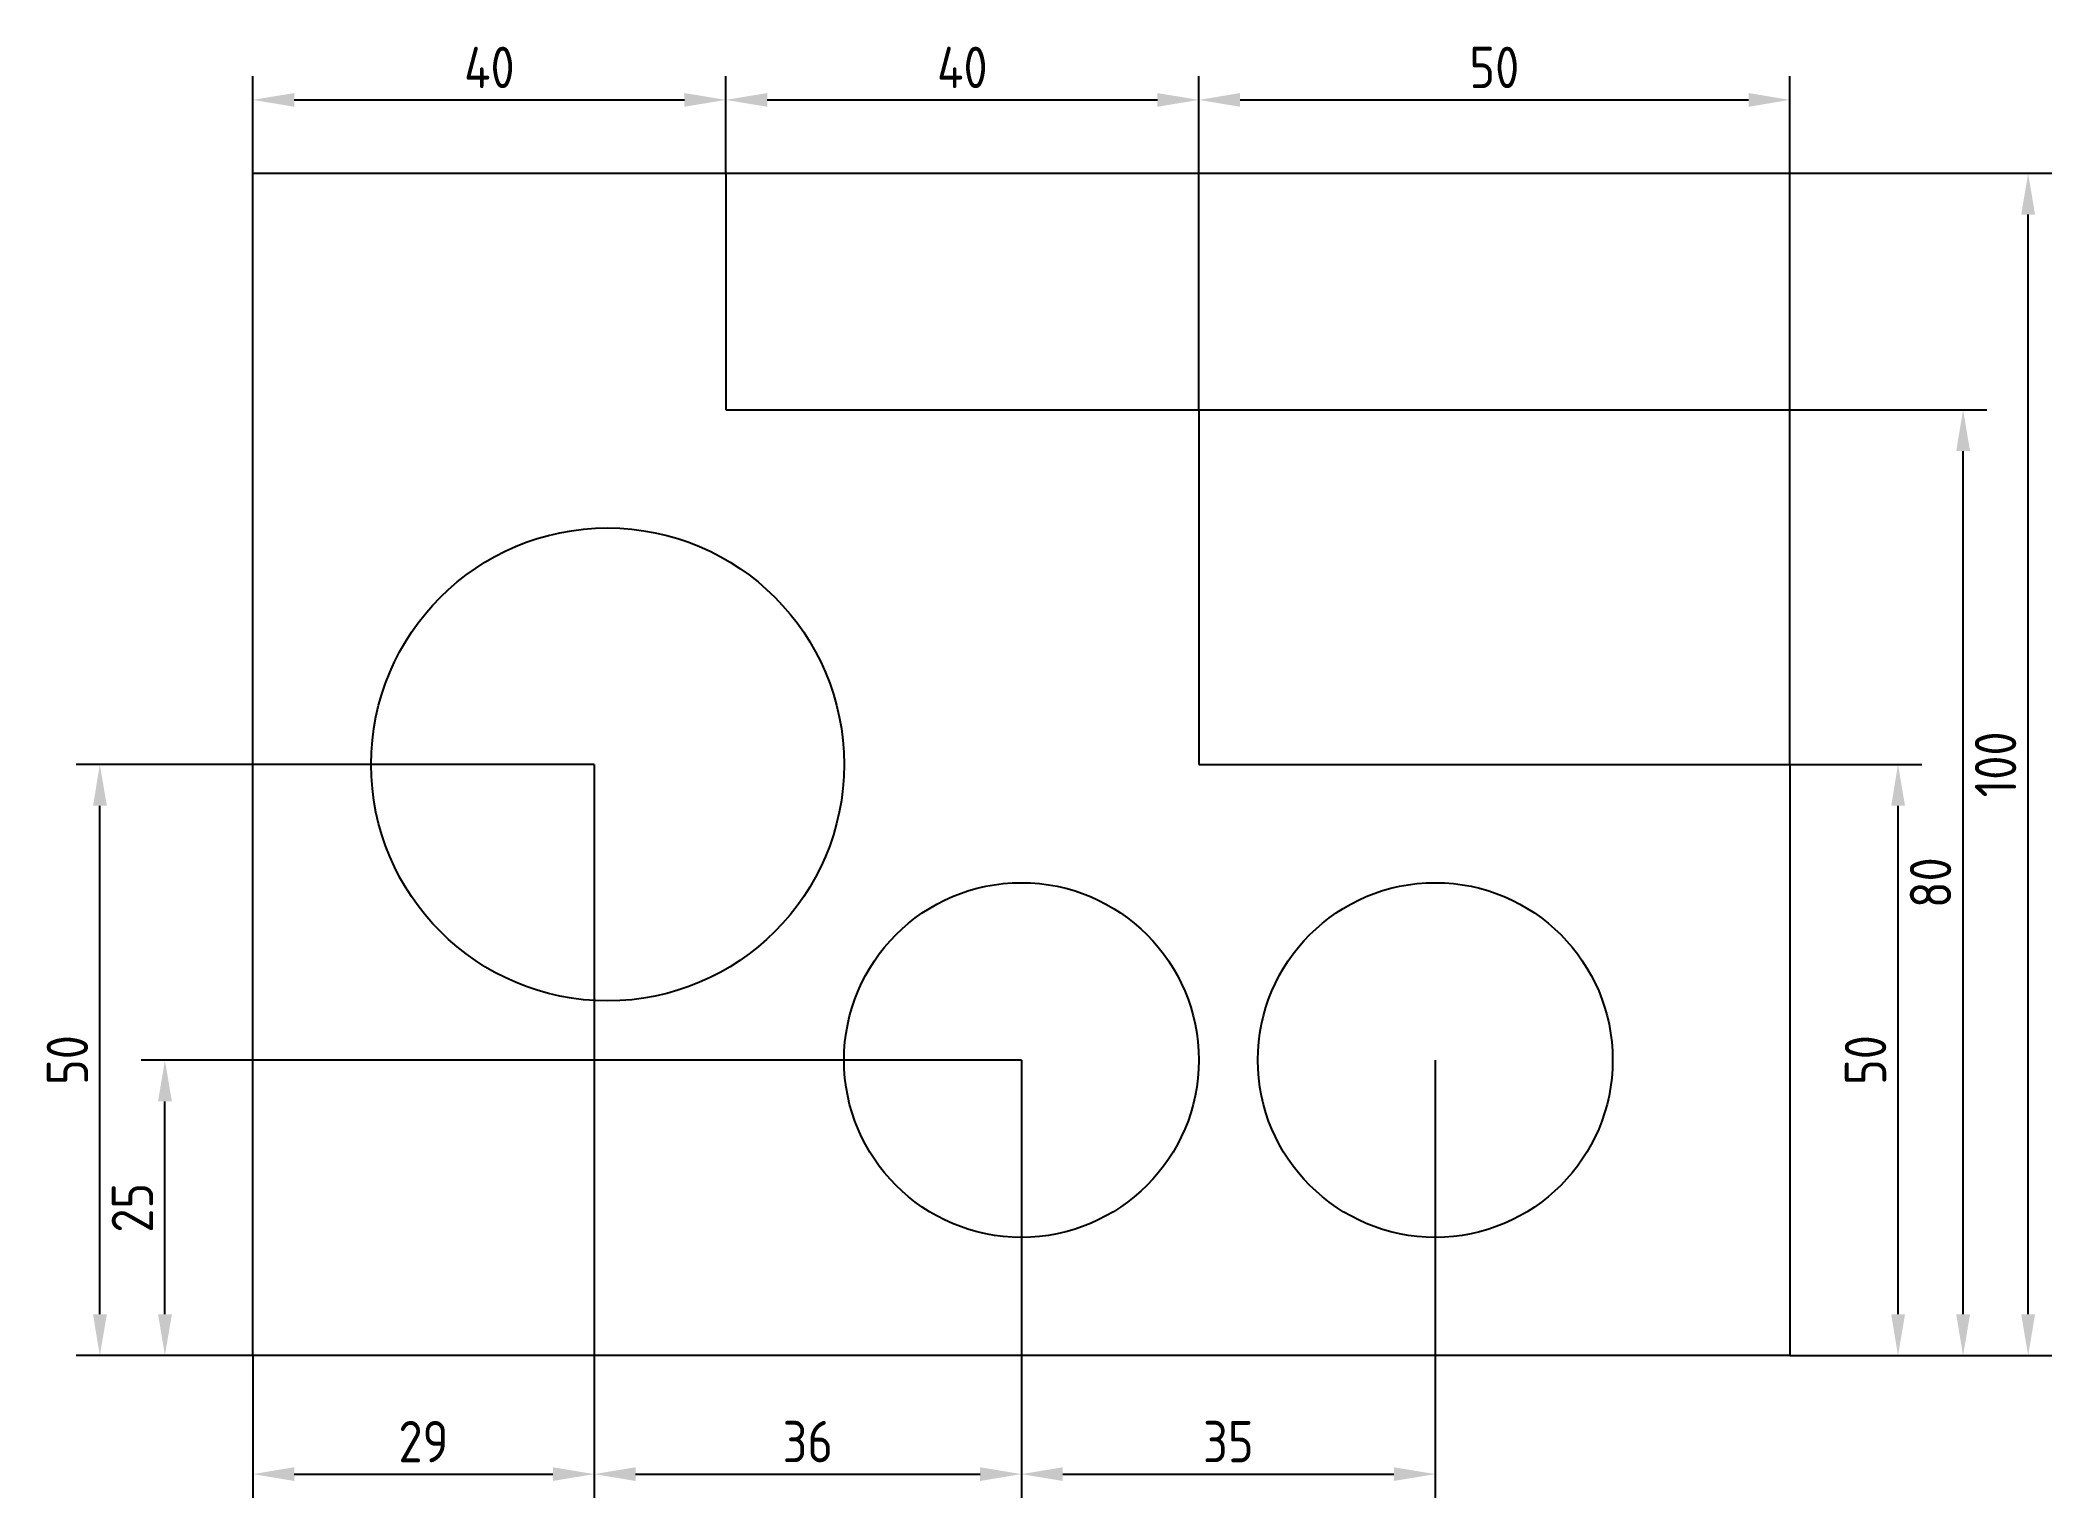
# Model space of a CAD drawing. Header units: millimetres. Extents: x 53 to 223, y 145 to 268.
import ezdxf

# ---------------------------------------------------------------- set-up
doc = ezdxf.new("R2010")
doc.units = ezdxf.units.MM
doc.header["$LTSCALE"] = 0.6
doc.layers.add('粗实线', color=7, linetype='Continuous')
doc.layers.add('细实线', color=5, linetype='Continuous')
doc.styles.add('工程字35', font='gbenor.shx', dxfattribs={"height": 3.5, "bigfont": 'gbcbig.shx'})
doc.dimstyles.new('尺寸35', dxfattribs={"dimtxt": 3.5, "dimasz": 3.5, "dimexe": 2, "dimexo": 0, "dimgap": 1, "dimtad": 1, "dimdec": 0, "dimdsep": 46, "dimtxsty": '工程字35', "dimcen": 3.5, "dimaunit": 1, "dimadec": 0, "dimazin": 0, "dimtfac": 1, "dimtdec": 0, "dimtmove": 0, "dimatfit": 3, "dimfxl": 1, "dimarcsym": 0})

# ---------------------------------------------------------------- blocks, each defined once
blk = doc.blocks.new('*D0')
at = {"layer": 'Defpoints', "color": 0}
for p in [(99.65, 207.22), (70.78, 157.22), (99.65, 147.2)]:
    blk.add_point(p, dxfattribs=at)
at = {"layer": '细实线', "color": 0, "lineweight": -2}
for p, q in [((99.65, 207.22), (99.65, 145.2)), ((70.78, 157.22), (70.78, 145.2)), ((74.28, 147.2), (96.15, 147.2))]:
    blk.add_line(p, q, dxfattribs=at)
at = {"layer": '细实线', "color": 0}
for points in [[(74.28, 147.78), (74.28, 146.62), (70.78, 147.2)], [(96.15, 147.78), (96.15, 146.62), (99.65, 147.2)]]:
    blk.add_solid(points, dxfattribs=at)
at = {"layer": '细实线', "color": 0, "insert": (85.21, 149.95), "char_height": 3.5, "attachment_point": 5, "style": '工程字35'}
blk.add_mtext('29', dxfattribs=at)
blk = doc.blocks.new('*D1')
at = {"layer": 'Defpoints', "color": 0}
for p in [(99.65, 207.22), (135.78, 182.22), (135.78, 147.2)]:
    blk.add_point(p, dxfattribs=at)
at = {"layer": '细实线', "color": 0, "lineweight": -2}
for p, q in [((99.65, 207.22), (99.65, 145.2)), ((135.78, 182.22), (135.78, 145.2)), ((103.15, 147.2), (132.28, 147.2))]:
    blk.add_line(p, q, dxfattribs=at)
at = {"layer": '细实线', "color": 0}
for points in [[(103.15, 147.78), (103.15, 146.62), (99.65, 147.2)], [(132.28, 147.78), (132.28, 146.62), (135.78, 147.2)]]:
    blk.add_solid(points, dxfattribs=at)
at = {"layer": '细实线', "color": 0, "insert": (117.71, 149.95), "char_height": 3.5, "attachment_point": 5, "style": '工程字35'}
blk.add_mtext('36', dxfattribs=at)
blk = doc.blocks.new('*D2')
at = {"layer": 'Defpoints', "color": 0}
for p in [(135.78, 182.22), (170.78, 182.22), (170.78, 147.2)]:
    blk.add_point(p, dxfattribs=at)
at = {"layer": '细实线', "color": 0, "lineweight": -2}
for p, q in [((135.78, 182.22), (135.78, 145.2)), ((170.78, 182.22), (170.78, 145.2)), ((139.28, 147.2), (167.28, 147.2))]:
    blk.add_line(p, q, dxfattribs=at)
at = {"layer": '细实线', "color": 0}
for points in [[(139.28, 147.78), (139.28, 146.62), (135.78, 147.2)], [(167.28, 147.78), (167.28, 146.62), (170.78, 147.2)]]:
    blk.add_solid(points, dxfattribs=at)
at = {"layer": '细实线', "color": 0, "insert": (153.28, 149.95), "char_height": 3.5, "attachment_point": 5, "style": '工程字35'}
blk.add_mtext('35', dxfattribs=at)
blk = doc.blocks.new('*D3')
at = {"layer": 'Defpoints', "color": 0}
for p in [(63.34, 182.22), (135.78, 182.22), (70.78, 157.22)]:
    blk.add_point(p, dxfattribs=at)
at = {"layer": '细实线', "color": 0, "lineweight": -2}
for p, q in [((135.78, 182.22), (61.34, 182.22)), ((63.34, 160.72), (63.34, 178.72)), ((70.78, 157.22), (61.34, 157.22))]:
    blk.add_line(p, q, dxfattribs=at)
at = {"layer": '细实线', "color": 0}
for points in [[(62.76, 178.72), (63.93, 178.72), (63.34, 182.22)], [(62.76, 160.72), (63.93, 160.72), (63.34, 157.22)]]:
    blk.add_solid(points, dxfattribs=at)
at = {"layer": '细实线', "color": 0, "insert": (60.59, 169.72), "char_height": 3.5, "attachment_point": 5, "rotation": 90, "style": '工程字35'}
blk.add_mtext('25', dxfattribs=at)
blk = doc.blocks.new('*D4')
at = {"layer": 'Defpoints', "color": 0}
for p in [(57.84, 207.22), (99.65, 207.22), (70.78, 157.22)]:
    blk.add_point(p, dxfattribs=at)
at = {"layer": '细实线', "color": 0, "lineweight": -2}
for p, q in [((99.65, 207.22), (55.84, 207.22)), ((57.84, 160.72), (57.84, 203.72)), ((70.78, 157.22), (55.84, 157.22))]:
    blk.add_line(p, q, dxfattribs=at)
at = {"layer": '细实线', "color": 0}
for points in [[(57.26, 203.72), (58.43, 203.72), (57.84, 207.22)], [(57.26, 160.72), (58.43, 160.72), (57.84, 157.22)]]:
    blk.add_solid(points, dxfattribs=at)
at = {"layer": '细实线', "color": 0, "insert": (55.09, 182.22), "char_height": 3.5, "attachment_point": 5, "rotation": 90, "style": '工程字35'}
blk.add_mtext('50', dxfattribs=at)
blk = doc.blocks.new('*D5')
at = {"layer": 'Defpoints', "color": 0}
for p in [(110.78, 263.42), (70.78, 257.22), (110.78, 257.22)]:
    blk.add_point(p, dxfattribs=at)
at = {"layer": '细实线', "color": 0, "lineweight": -2}
for p, q in [((70.78, 257.22), (70.78, 265.42)), ((110.78, 257.22), (110.78, 265.42)), ((74.28, 263.42), (107.28, 263.42))]:
    blk.add_line(p, q, dxfattribs=at)
at = {"layer": '细实线', "color": 0}
for points in [[(74.28, 264), (74.28, 262.84), (70.78, 263.42)], [(107.28, 264), (107.28, 262.84), (110.78, 263.42)]]:
    blk.add_solid(points, dxfattribs=at)
at = {"layer": '细实线', "color": 0, "insert": (90.78, 266.17), "char_height": 3.5, "attachment_point": 5, "style": '工程字35'}
blk.add_mtext('40', dxfattribs=at)
blk = doc.blocks.new('*D6')
at = {"layer": 'Defpoints', "color": 0}
for p in [(150.78, 263.42), (110.78, 257.22), (150.78, 237.22)]:
    blk.add_point(p, dxfattribs=at)
at = {"layer": '细实线', "color": 0, "lineweight": -2}
for p, q in [((110.78, 257.22), (110.78, 265.42)), ((150.78, 237.22), (150.78, 265.42)), ((114.28, 263.42), (147.28, 263.42))]:
    blk.add_line(p, q, dxfattribs=at)
at = {"layer": '细实线', "color": 0}
for points in [[(114.28, 264), (114.28, 262.84), (110.78, 263.42)], [(147.28, 264), (147.28, 262.84), (150.78, 263.42)]]:
    blk.add_solid(points, dxfattribs=at)
at = {"layer": '细实线', "color": 0, "insert": (130.78, 266.17), "char_height": 3.5, "attachment_point": 5, "style": '工程字35'}
blk.add_mtext('40', dxfattribs=at)
blk = doc.blocks.new('*D7')
at = {"layer": 'Defpoints', "color": 0}
for p in [(200.78, 263.42), (150.78, 237.22), (200.78, 207.22)]:
    blk.add_point(p, dxfattribs=at)
at = {"layer": '细实线', "color": 0, "lineweight": -2}
for p, q in [((150.78, 237.22), (150.78, 265.42)), ((200.78, 207.22), (200.78, 265.42)), ((154.28, 263.42), (197.28, 263.42))]:
    blk.add_line(p, q, dxfattribs=at)
at = {"layer": '细实线', "color": 0}
for points in [[(154.28, 264), (154.28, 262.84), (150.78, 263.42)], [(197.28, 264), (197.28, 262.84), (200.78, 263.42)]]:
    blk.add_solid(points, dxfattribs=at)
at = {"layer": '细实线', "color": 0, "insert": (175.78, 266.17), "char_height": 3.5, "attachment_point": 5, "style": '工程字35'}
blk.add_mtext('50', dxfattribs=at)
blk = doc.blocks.new('*D8')
at = {"layer": 'Defpoints', "color": 0}
for p in [(200.78, 207.22), (209.92, 207.22), (200.78, 157.22)]:
    blk.add_point(p, dxfattribs=at)
at = {"layer": '细实线', "color": 0, "lineweight": -2}
for p, q in [((200.78, 207.22), (211.92, 207.22)), ((209.92, 160.72), (209.92, 203.72)), ((200.78, 157.22), (211.92, 157.22))]:
    blk.add_line(p, q, dxfattribs=at)
at = {"layer": '细实线', "color": 0}
for points in [[(209.34, 203.72), (210.51, 203.72), (209.92, 207.22)], [(209.34, 160.72), (210.51, 160.72), (209.92, 157.22)]]:
    blk.add_solid(points, dxfattribs=at)
at = {"layer": '细实线', "color": 0, "insert": (207.17, 182.22), "char_height": 3.5, "attachment_point": 5, "rotation": 90, "style": '工程字35'}
blk.add_mtext('50', dxfattribs=at)
blk = doc.blocks.new('*D9')
at = {"layer": 'Defpoints', "color": 0}
for p in [(150.78, 237.22), (215.42, 237.22), (200.78, 157.22)]:
    blk.add_point(p, dxfattribs=at)
at = {"layer": '细实线', "color": 0, "lineweight": -2}
for p, q in [((150.78, 237.22), (217.42, 237.22)), ((215.42, 160.72), (215.42, 233.72)), ((200.78, 157.22), (217.42, 157.22))]:
    blk.add_line(p, q, dxfattribs=at)
at = {"layer": '细实线', "color": 0}
for points in [[(214.84, 233.72), (216.01, 233.72), (215.42, 237.22)], [(214.84, 160.72), (216.01, 160.72), (215.42, 157.22)]]:
    blk.add_solid(points, dxfattribs=at)
at = {"layer": '细实线', "color": 0, "insert": (212.67, 197.22), "char_height": 3.5, "attachment_point": 5, "rotation": 90, "style": '工程字35'}
blk.add_mtext('80', dxfattribs=at)
blk = doc.blocks.new('*D10')
at = {"layer": 'Defpoints', "color": 0}
for p in [(110.78, 257.22), (220.92, 257.22), (200.78, 157.22)]:
    blk.add_point(p, dxfattribs=at)
at = {"layer": '细实线', "color": 0, "lineweight": -2}
for p, q in [((110.78, 257.22), (222.92, 257.22)), ((220.92, 160.72), (220.92, 253.72)), ((200.78, 157.22), (222.92, 157.22))]:
    blk.add_line(p, q, dxfattribs=at)
at = {"layer": '细实线', "color": 0}
for points in [[(220.34, 253.72), (221.51, 253.72), (220.92, 257.22)], [(220.34, 160.72), (221.51, 160.72), (220.92, 157.22)]]:
    blk.add_solid(points, dxfattribs=at)
at = {"layer": '细实线', "color": 0, "insert": (218.17, 207.22), "char_height": 3.5, "attachment_point": 5, "rotation": 90, "style": '工程字35'}
blk.add_mtext('100', dxfattribs=at)

msp = doc.modelspace()

# ---------------------------------------------------------------- linework, layer by layer
at = {"layer": '粗实线'}
for p, q in [((70.78, 157.22), (70.78, 257.22)), ((70.78, 257.22), (110.78, 257.22)), ((110.78, 257.22), (110.78, 237.22)), ((110.78, 237.22), (150.78, 237.22)), ((150.78, 237.22), (150.78, 207.22)), ((150.78, 207.22), (200.78, 207.22)), ((200.78, 207.22), (200.78, 157.22)), ((200.78, 157.22), (70.78, 157.22))]:
    msp.add_line(p, q, dxfattribs=at)
for centre, radius in [((100.78, 207.22), 20), ((135.78, 182.22), 15), ((170.78, 182.22), 15)]:
    msp.add_circle(centre, radius, dxfattribs=at)

# ---------------------------------------------------------------- dimensions: what is measured, and where the dimension line sits
at = {"layer": '细实线'}
for base, p1, p2, picture, middle in [((110.78, 263.42), (70.78, 257.22), (110.78, 257.22), '*D5', (90.78, 266.17)), ((99.65, 147.2), (70.78, 157.22), (99.65, 207.22), '*D0', (85.21, 149.95))]:
    dim = msp.add_linear_dim(base=base, p1=p1, p2=p2, dimstyle='尺寸35', dxfattribs=at)
    dim.commit()
    dim.dimension.update_dxf_attribs({"geometry": picture, "text_midpoint": middle})
for base, p1, p2, picture, middle in [((150.78, 263.42), (110.78, 257.22), (150.78, 237.22), '*D6', (130.78, 266.17)), ((200.78, 263.42), (150.78, 237.22), (200.78, 207.22), '*D7', (175.78, 266.17)), ((135.78, 147.2), (99.65, 207.22), (135.78, 182.22), '*D1', (117.71, 149.95)), ((170.78, 147.2), (135.78, 182.22), (170.78, 182.22), '*D2', (153.28, 149.95))]:
    dim = msp.add_linear_dim(base=base, p1=p1, p2=p2, dimstyle='尺寸35', override={"dimtmove": 1}, dxfattribs=at)
    dim.commit()
    dim.dimension.update_dxf_attribs({"geometry": picture, "text_midpoint": middle})
for base, p1, p2, picture, middle in [((220.92, 257.22), (200.78, 157.22), (110.78, 257.22), '*D10', (218.17, 207.22)), ((215.42, 237.22), (200.78, 157.22), (150.78, 237.22), '*D9', (212.67, 197.22)), ((57.84, 207.22), (70.78, 157.22), (99.65, 207.22), '*D4', (55.09, 182.22)), ((209.92, 207.22), (200.78, 157.22), (200.78, 207.22), '*D8', (207.17, 182.22)), ((63.34, 182.22), (70.78, 157.22), (135.78, 182.22), '*D3', (60.59, 169.72))]:
    dim = msp.add_linear_dim(base=base, p1=p1, p2=p2, angle=90, dimstyle='尺寸35', dxfattribs=at)
    dim.commit()
    dim.dimension.update_dxf_attribs({"geometry": picture, "text_midpoint": middle})

doc.saveas('drawing.dxf')
